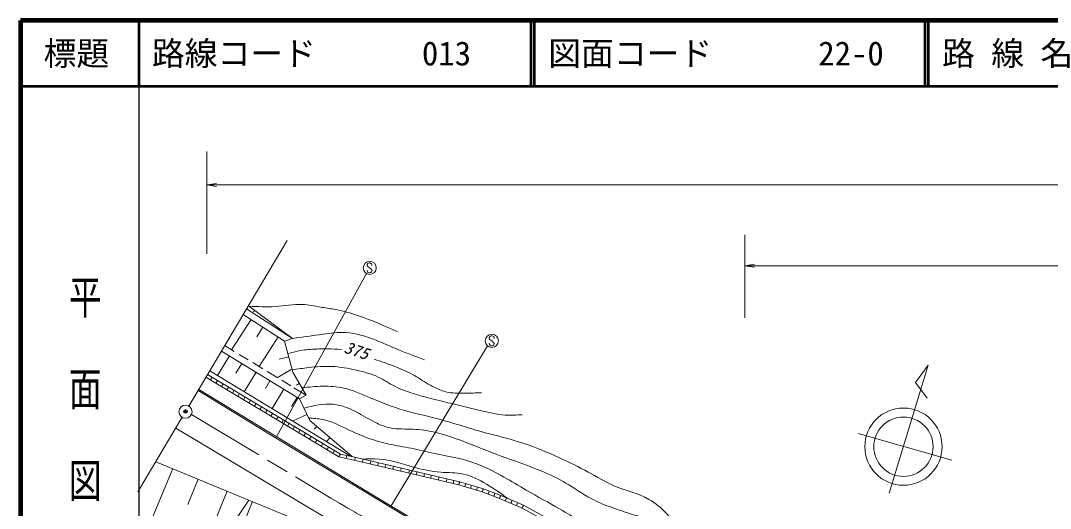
# Model space of a CAD drawing. Units: millimetres, scale not verified. Extents: x 40000 to 680000, y 20000 to 380000.
# Drawn here: x 40000 to 196884, y 305666 to 380000 of the extents above; entities that cross this region are included whole.
import ezdxf
from ezdxf.enums import TextEntityAlignment as Align

# ---------------------------------------------------------------- set-up
doc = ezdxf.new("R2010")
doc.units = ezdxf.units.MM
doc.header["$LTSCALE"] = 1000
doc.header["$PDMODE"] = 32
doc.header["$PDSIZE"] = 500
doc.linetypes.add('CHAIN', pattern=[18.5, 12, -1.5, 3.5, -1.5])
for name, color, linetype, lineweight in [('M-BGD', 7, 'Continuous', 13), ('M-BMK', 2, 'CHAIN', 13), ('M-BMK-SRVR', 3, 'Continuous', 13), ('M-STR-STR3', 7, 'Continuous', 13), ('M-STR-STRC', 7, 'Continuous', 13), ('M-TTL', 7, 'Continuous', 13), ('M-TTL-BAND', 7, 'Continuous', 25), ('M-TTL-LINE', 7, 'Continuous', 50)]:
    doc.layers.add(name, color=color, linetype=linetype, lineweight=lineweight)
doc.layers.add('M-OTRS', color=6, linetype='Continuous')
doc.layers.add('M-TTL-TXT', color=7, linetype='Continuous')
doc.styles.add('@ＭＳ ゴシック', font='')
doc.styles.add('ＭＳ ゴシック', font='')
doc.styles.get('@ＭＳ ゴシック').set_extended_font_data('@MS Gothic')
doc.styles.get('ＭＳ ゴシック').set_extended_font_data('MS Gothic')

# ---------------------------------------------------------------- blocks, each defined once
blk = doc.blocks.new('open_arrow')
at = {"color": 0, "linetype": 'Continuous', "lineweight": -2}
blk.add_lwpolyline([(7.5, 1.25), (0, 0), (7.5, -1.25)], dxfattribs=at)

msp = doc.modelspace()

# ---------------------------------------------------------------- linework, layer by layer
at = {"layer": 'M-BGD'}
for p, q in [((81432, 331569), (74428, 336068)), ((74700, 336526), (81432, 331569)), ((75495, 335627), (75645, 335830)), ((72132, 329841), (75101, 334453)), ((73920, 335213), (80211, 331164)), ((75979, 331808), (76926, 333279)), ((76327, 327290), (79228, 331798)), ((80211, 331164), (81432, 331569)), ((80211, 331164), (81467, 326419)), ((82512, 322341), (70608, 329641)), ((71100, 330469), (72540, 329593)), ((69986, 325930), (71810, 328904)), ((73294, 329135), (74656, 328306)), ((79401, 328387), (80845, 328769)), ((68822, 326636), (90283, 313605)), ((72809, 326273), (73709, 327740)), ((74065, 323453), (75879, 326409)), ((75357, 327880), (76899, 326942)), ((77545, 326548), (79165, 325563)), ((79250, 325670), (81234, 326820)), ((81467, 326419), (83488, 322934)), ((68236, 325651), (83988, 316201)), ((68492, 326081), (84245, 316629)), ((69177, 325670), (68920, 325241)), ((70014, 325167), (69757, 324739)), ((77287, 323959), (77994, 325112)), ((79782, 325188), (81180, 324337)), ((67033, 323627), (78847, 316435)), ((67136, 323799), (78951, 316606)), ((70851, 324665), (70594, 324236)), ((71688, 324163), (71431, 323734)), ((72525, 323661), (72268, 323232)), ((78313, 320874), (80115, 323812)), ((81635, 324061), (83488, 322934)), ((82017, 324462), (82455, 324716)), ((73362, 323159), (73105, 322730)), ((74200, 322656), (73942, 322228)), ((75037, 322154), (74779, 321725)), ((75874, 321652), (75617, 321223)), ((81262, 321191), (82116, 322584)), ((83488, 322934), (82512, 322341)), ((84046, 319065), (82512, 322341)), ((76711, 321150), (76454, 320721)), ((77548, 320647), (77291, 320219)), ((78385, 320145), (78128, 319716)), ((79222, 319643), (78965, 319214)), ((80059, 319141), (79802, 318712)), ((80896, 318639), (80639, 318210)), ((81448, 318970), (83615, 319984)), ((90508, 313559), (84046, 319065)), ((63629, 317900), (86743, 304068)), ((81733, 318136), (81476, 317708)), ((82571, 317634), (82313, 317205)), ((83408, 317132), (83150, 316703)), ((84734, 317720), (85109, 318159)), ((78847, 316435), (94949, 306713)), ((78951, 316606), (95052, 306884)), ((84245, 316630), (83988, 316201)), ((84246, 316629), (83988, 316201)), ((83988, 316201), (88456, 313501)), ((84245, 316629), (88715, 313929)), ((85140, 316089), (84881, 315661)), ((86034, 315549), (85775, 315121)), ((86604, 315839), (87121, 316445)), ((86927, 315009), (86669, 314581)), ((87821, 314469), (87562, 314041)), ((88715, 313929), (88456, 313501)), ((88715, 313929), (91792, 313295)), ((60591, 312788), (87601, 301639)), ((88457, 313500), (91686, 312805)), ((89615, 313251), (89713, 313723)), ((90896, 312975), (90995, 313459)), ((91686, 312805), (106772, 309250)), ((91792, 313295), (106886, 309738)), ((92071, 312714), (92186, 313202)), ((93259, 312434), (93374, 312922)), ((94388, 312168), (94503, 312656)), ((95505, 311905), (95620, 312393)), ((58002, 299194), (63173, 311722)), ((96718, 311619), (96833, 312107)), ((97888, 311344), (98003, 311831)), ((99124, 311052), (99239, 311540)), ((100282, 310779), (100397, 311267)), ((101417, 310512), (101532, 310999)), ((102464, 310265), (102578, 310753)), ((65482, 306259), (67072, 310113)), ((103639, 309988), (103754, 310476)), ((104841, 309705), (104956, 310193)), ((105881, 309460), (105995, 309948)), ((106854, 309743), (106772, 309250)), ((106916, 309729), (106772, 309250)), ((106772, 309250), (110340, 308172)), ((106886, 309738), (110502, 308645)), ((107808, 309459), (107664, 308980)), ((108700, 309190), (108556, 308711)), ((67348, 298305), (71472, 308296)), ((109593, 308920), (109448, 308442)), ((110485, 308651), (110340, 308172)), ((110520, 308639), (110340, 308172)), ((110340, 308172), (112952, 307164)), ((110502, 308645), (113140, 307628)), ((111391, 308303), (111211, 307836)), ((112261, 307967), (112081, 307500)), ((113132, 307631), (112952, 307164)), ((113147, 307625), (112952, 307164)), ((113140, 307628), (116606, 306159)), ((74010, 303474), (75342, 306699)), ((94949, 306713), (109324, 298061)), ((95052, 306884), (109425, 298234)), ((112952, 307164), (116388, 305708)), ((114006, 307261), (113811, 306800)), ((114865, 306897), (114670, 306436)), ((115724, 306532), (115529, 306072)), ((116584, 306168), (116388, 305708)), ((116627, 306147), (116388, 305708)), ((116606, 306159), (120486, 304049)), ((116388, 305708), (120238, 303615))]:
    msp.add_line(p, q, dxfattribs=at)
for points, knots in [([(74756, 336485), (76110, 336411), (77463, 336338), (78817, 336435), (80194, 336534), (81571, 336811), (82939, 336745), (83866, 336701), (84789, 336499), (85713, 336342), (86385, 336228), (87059, 336138), (87727, 336017), (89003, 335785), (90261, 335440), (91491, 335023), (93517, 334337), (95468, 333460), (97419, 332582)], [0, 0, 0, 0, 1, 1, 1, 2, 2, 2, 3, 3, 3, 4, 4, 4, 5, 5, 5, 6, 6, 6, 6]), ([(81432, 331569), (82973, 331779), (84515, 331989), (86070, 332205), (87208, 332363), (88353, 332524), (89487, 332468), (91080, 332389), (92650, 331881), (94153, 331285), (95312, 330825), (96431, 330312), (97570, 329839), (98867, 329301), (100190, 328814), (101513, 328328)], [0, 0, 0, 0, 1, 1, 1, 2, 2, 2, 3, 3, 3, 4, 4, 4, 5, 5, 5, 5]), ([(80717, 329255), (81457, 329452), (82198, 329650), (82952, 329768), (83764, 329895), (84591, 329930), (85416, 329960), (85873, 329976), (86329, 329992), (86785, 329987), (87479, 329981), (88172, 329929), (88865, 329878)], [0, 0, 0, 0, 1, 1, 1, 2, 2, 2, 3, 3, 3, 4, 4, 4, 4]), ([(93875, 328399), (94893, 328060), (95911, 327720), (96914, 327332), (97860, 326965), (98792, 326555), (99679, 326072), (100506, 325622), (101294, 325107), (102115, 324622), (102966, 324118), (103853, 323644), (104798, 323417), (105723, 323194), (106705, 323207), (107672, 323225), (108519, 323241), (109355, 323261), (110191, 323280)], [0, 0, 0, 0, 1, 1, 1, 2, 2, 2, 3, 3, 3, 4, 4, 4, 5, 5, 5, 6, 6, 6, 6]), ([(81373, 326773), (82210, 326900), (83048, 327027), (83891, 327127), (85048, 327263), (86217, 327348), (87376, 327295), (88652, 327235), (89916, 327008), (91175, 326728), (92314, 326474), (93449, 326177), (94491, 325678), (95355, 325265), (96155, 324712), (97009, 324272), (97898, 323816), (98845, 323481), (99801, 323181), (101539, 322634), (103304, 322197), (105069, 321775), (106706, 321382), (108343, 321002), (109988, 320602), (111254, 320294), (112525, 319975), (113814, 319893), (114674, 319839), (115543, 319890), (116411, 319941)], [0, 0, 0, 0, 1, 1, 1, 2, 2, 2, 3, 3, 3, 4, 4, 4, 5, 5, 5, 6, 6, 6, 7, 7, 7, 8, 8, 8, 9, 9, 9, 10, 10, 10, 10]), ([(82843, 324047), (83907, 324157), (84972, 324267), (86045, 324285), (87108, 324303), (88179, 324231), (89209, 324002), (90562, 323702), (91844, 323132), (93129, 322585), (94885, 321838), (96648, 321135), (98466, 320602), (100005, 320150), (101583, 319822), (103141, 319421), (105714, 318760), (108230, 317903), (110791, 317202), (112475, 316740), (114178, 316346), (115844, 315832), (118024, 315159), (120142, 314281), (122220, 313329), (123661, 312669), (125084, 311974), (126470, 311204), (127764, 310485), (129026, 309702), (130390, 309126), (132149, 308383), (134077, 307988), (135726, 307048), (136722, 306481), (137616, 305715), (138418, 304876), (139821, 303407), (140941, 301714), (141818, 299870), (142265, 298931), (142648, 297952), (143235, 297131), (144112, 295902), (145445, 295025), (146635, 294014), (147419, 293348), (148141, 292624), (148713, 291795), (149357, 290860), (149812, 289791), (150413, 288819), (150948, 287954), (151599, 287164), (152160, 286317), (152590, 285667), (152966, 284983), (153342, 284299)], [0, 0, 0, 0, 1, 1, 1, 2, 2, 2, 3, 3, 3, 4, 4, 4, 5, 5, 5, 6, 6, 6, 7, 7, 7, 8, 8, 8, 9, 9, 9, 10, 10, 10, 11, 11, 11, 12, 12, 12, 13, 13, 13, 14, 14, 14, 15, 15, 15, 16, 16, 16, 17, 17, 17, 18, 18, 18, 19, 19, 19, 19]), ([(83160, 320958), (84651, 321317), (86142, 321675), (87608, 321532), (88955, 321400), (90281, 320844), (91504, 320183), (92452, 319671), (93338, 319095), (94301, 318635), (94939, 318330), (95610, 318076), (96299, 317936), (97438, 317704), (98623, 317785), (99795, 317736), (100892, 317690), (101978, 317530), (103042, 317286), (105287, 316773), (107436, 315890), (109585, 315039), (111509, 314276), (113434, 313539), (115378, 312841), (116886, 312300), (118406, 311783), (119874, 311143), (121129, 310596), (122347, 309959), (123520, 309245), (124818, 308455), (126061, 307571), (127416, 306897), (128410, 306403), (129464, 306023), (130512, 305649), (131454, 305313), (132391, 304982), (133359, 304700), (134246, 304442), (135159, 304224), (135957, 303801), (136822, 303341), (137551, 302640), (138254, 301903), (138837, 301293), (139401, 300659), (139703, 299905), (139962, 299257), (140027, 298521), (140252, 297857), (140642, 296707), (141513, 295774), (142300, 294810), (143356, 293518), (144261, 292171), (145247, 290864), (146048, 289802), (146902, 288767), (147844, 287818), (148559, 287098), (149324, 286428), (149992, 285670), (150454, 285145), (150869, 284578), (151284, 284011)], [0, 0, 0, 0, 1, 1, 1, 2, 2, 2, 3, 3, 3, 4, 4, 4, 5, 5, 5, 6, 6, 6, 7, 7, 7, 8, 8, 8, 9, 9, 9, 10, 10, 10, 11, 11, 11, 12, 12, 12, 13, 13, 13, 14, 14, 14, 15, 15, 15, 16, 16, 16, 17, 17, 17, 18, 18, 18, 19, 19, 19, 20, 20, 20, 21, 21, 21, 22, 22, 22, 22]), ([(83881, 319418), (84590, 319387), (85300, 319356), (85986, 319222), (87335, 318959), (88593, 318299), (89855, 317698), (90914, 317195), (91977, 316733), (93071, 316344), (94058, 315994), (95070, 315702), (96094, 315474), (97225, 315222), (98369, 315047), (99504, 314821), (100685, 314585), (101856, 314295), (103035, 314047), (104381, 313764), (105738, 313537), (107073, 313200), (108110, 312940), (109133, 312613), (110120, 312209), (112547, 311215), (114754, 309753), (117037, 308436), (118746, 307450), (120498, 306546), (122188, 305559), (124186, 304390), (126097, 303104), (128137, 301907), (129802, 300930), (131554, 300011), (132755, 298570), (133457, 297728), (133972, 296708), (134690, 295861), (135044, 295444), (135448, 295069), (135875, 294725), (136745, 294023), (137711, 293451), (138608, 292790), (140733, 291224), (142471, 289164), (144121, 287083), (144795, 286234), (145454, 285381), (146113, 284528)], [0, 0, 0, 0, 1, 1, 1, 2, 2, 2, 3, 3, 3, 4, 4, 4, 5, 5, 5, 6, 6, 6, 7, 7, 7, 8, 8, 8, 9, 9, 9, 10, 10, 10, 11, 11, 11, 12, 12, 12, 13, 13, 13, 14, 14, 14, 15, 15, 15, 16, 16, 16, 17, 17, 17, 17]), ([(92314, 313171), (92844, 313206), (93375, 313241), (93901, 313231), (95901, 313193), (97846, 312508), (99801, 311975), (101188, 311598), (102581, 311297), (104007, 311187), (105159, 311097), (106334, 311132), (107453, 310895), (108689, 310633), (109856, 310039), (110958, 309376), (112102, 308687), (113175, 307923), (114248, 307158)], [0, 0, 0, 0, 1, 1, 1, 2, 2, 2, 3, 3, 3, 4, 4, 4, 5, 5, 5, 6, 6, 6, 6])]:
    msp.add_open_spline(points, degree=3, knots=knots, dxfattribs=at)
at = {"layer": 'M-BMK'}
msp.add_line((66029, 319982), (87252, 307242), dxfattribs=at)
msp.add_open_spline([(87252, 307242), (94229, 303155), (101206, 299068), (108229, 295060), (113340, 292143), (118476, 289268), (123693, 286545), (129664, 283428), (135742, 280510), (141904, 277788), (145475, 276211), (149074, 274699), (152673, 273188)], degree=3, knots=[0, 0, 0, 0, 1, 1, 1, 2, 2, 2, 3, 3, 3, 4, 4, 4, 4], dxfattribs=at)
at = {"layer": 'M-BMK-SRVR'}
for p, q in [((80625, 346494), (65631, 321267)), ((172308, 307987), (178260, 327502)), ((178260, 327502), (176337, 324830)), ((176337, 324830), (178102, 322453)), ((64609, 319547), (57864, 308201)), ((167606, 317090), (181874, 312998))]:
    msp.add_line(p, q, dxfattribs=at)
for centre, radius in [((65123, 320405), 1000), ((174497, 315072), 5885), ((174497, 315072), 4520)]:
    msp.add_circle(centre, radius, dxfattribs=at)
at = {"layer": 'M-OTRS'}
msp.add_point((65130, 320438), dxfattribs=at)
at = {"layer": 'M-STR-STR3'}
for p, q in [((68390, 344469), (68390, 360031)), ((68390, 354950), (438759, 354950)), ((150353, 334691), (150353, 347345)), ((150353, 342646), (283558, 342646))]:
    msp.add_line(p, q, dxfattribs=at)
at = {"layer": 'M-STR-STRC'}
for p, q in [((92908, 343009), (92784, 342825)), ((92784, 342825), (92787, 342693)), ((92787, 342693), (92850, 342564)), ((92850, 342564), (93105, 342383)), ((93100, 343075), (92908, 343009)), ((93221, 343073), (93100, 343075)), ((93105, 342383), (93234, 342251)), ((93471, 342954), (93221, 343073)), ((93234, 342251), (93413, 342135)), ((93413, 342135), (93540, 341935)), ((93534, 342822), (93471, 342954)), ((93534, 342693), (93534, 342822)), ((92676, 341456), (78965, 316598)), ((92787, 341845), (92784, 341967)), ((92826, 341743), (92787, 341845)), ((92910, 341632), (92826, 341743)), ((93097, 341572), (92910, 341632)), ((93232, 341572), (93097, 341572)), ((93332, 341601), (93232, 341572)), ((93474, 341693), (93332, 341601)), ((93534, 341824), (93474, 341693)), ((93540, 341935), (93534, 341824)), ((111512, 331893), (111388, 331709)), ((111388, 331709), (111391, 331577)), ((111391, 331577), (111454, 331448)), ((111454, 331448), (111710, 331266)), ((111704, 331959), (111512, 331893)), ((111825, 331956), (111704, 331959)), ((111710, 331266), (111839, 331135)), ((112076, 331838), (111825, 331956)), ((111839, 331135), (112018, 331019)), ((112139, 331706), (112076, 331838)), ((112139, 331577), (112139, 331706)), ((111153, 330430), (96434, 306053)), ((111391, 330729), (111388, 330850)), ((111430, 330627), (111391, 330729)), ((111515, 330516), (111430, 330627)), ((111702, 330455), (111515, 330516)), ((111836, 330455), (111702, 330455)), ((111936, 330484), (111836, 330455)), ((112078, 330577), (111936, 330484)), ((112018, 331019), (112144, 330819)), ((112139, 330708), (112078, 330577)), ((112144, 330819), (112139, 330708)), ((63028, 289822), (74786, 306928))]:
    msp.add_line(p, q, dxfattribs=at)
for centre in [(93191, 342312), (111796, 331196)]:
    msp.add_circle(centre, 1000, dxfattribs=at)
at = {"layer": 'M-TTL', "color": 2, "lineweight": 140}
for p, q in [((40000, 380000), (40000, 20000)), ((680000, 380000), (40000, 380000))]:
    msp.add_line(p, q, dxfattribs=at)
at = {"layer": 'M-TTL-BAND'}
msp.add_line((58000, 370000), (58000, 20000), dxfattribs=at)
at = {"layer": 'M-TTL-LINE'}
for p, q in [((58000, 380000), (58000, 370000)), ((117750, 380000), (117750, 370000)), ((118250, 380000), (118250, 370000)), ((177750, 380000), (177750, 370000)), ((178250, 380000), (178250, 370000)), ((40000, 370000), (680000, 370000))]:
    msp.add_line(p, q, dxfattribs=at)

# ---------------------------------------------------------------- block references
at = {"layer": 'M-STR-STR3', "xscale": 193, "yscale": 193}
for p in [(68390, 354950), (150353, 342646)]:
    msp.add_blockref('open_arrow', p, dxfattribs=at)

# ---------------------------------------------------------------- texts
at = {"layer": 'M-BGD', "style": 'ＭＳ ゴシック', "oblique": 15}
msp.add_text('375', height=1833, rotation=341.565, dxfattribs=at).set_placement((89699, 331191), align=Align.TOP_LEFT)
at = {"layer": 'M-TTL-BAND', "style": '@ＭＳ ゴシック', "width": 1.4}
msp.add_text('平  面  図', height=3666, rotation=270, dxfattribs=at).set_placement((49777, 306475), align=Align.MIDDLE_RIGHT)
at = {"layer": 'M-TTL-TXT', "style": 'ＭＳ ゴシック'}
msp.add_text('標題', height=3666, dxfattribs=at).set_placement((48500, 375000), align=Align.MIDDLE_CENTER)
for s, p in [('路線コード', (60000, 375000)), ('013', (101142, 375000)), ('図面コード', (120380, 375000)), ('22-0', (161521, 375000)), ('路 線 名', (180380, 375000))]:
    msp.add_text(s, height=3666, dxfattribs=at).set_placement(p, align=Align.MIDDLE_LEFT)

doc.saveas('drawing.dxf')
